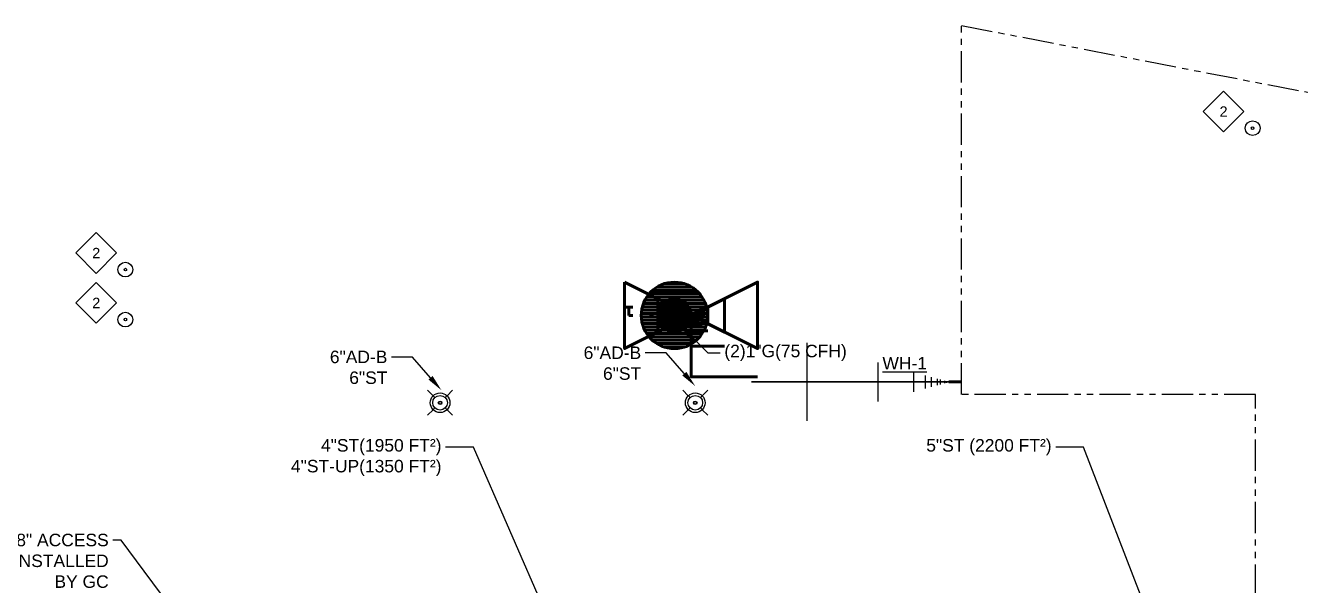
# Model space of a CAD drawing. Extents: x -3677 to 22148, y -333 to 1817.
# Drawn here: x -1699 to -780, y 620 to 1024 of the extents above; entities that cross this region are included whole.
import ezdxf
from ezdxf import colors
from ezdxf.entities.mleader import LeaderData, LeaderLine
from ezdxf.enums import TextEntityAlignment as Align
from ezdxf.math import Vec2, Vec3

# ---------------------------------------------------------------- set-up
doc = ezdxf.new("R2010")
doc.units = 0
doc.header["$LTSCALE"] = 36
doc.header["$MEASUREMENT"] = 0
doc.linetypes.add('PHANTOM2', pattern=[1.25, 0.625, -0.125, 0.125, -0.125, 0.125, -0.125])
for name, color, linetype in [('G-ANNO-TEXT', 70, 'Continuous'), ('G-ANNO-TEXT @ 96', 70, 'Continuous'), ('P-FIXT-N-N', 3, 'Continuous'), ('P-FIXT-N-N @ 1 (1)', 3, 'Continuous'), ('P-FIXT-N-N @ 1 (2)', 3, 'Continuous'), ('P-FIXT-N-N @ 12', 3, 'Continuous'), ('P-FIXT-N-N @ 128', 3, 'Continuous'), ('P-FIXT-N-N @ 16', 3, 'Continuous'), ('P-FIXT-N-N @ 192', 3, 'Continuous'), ('P-FIXT-N-N @ 2', 3, 'Continuous'), ('P-FIXT-N-N @ 24', 3, 'Continuous'), ('P-FIXT-N-N @ 384', 3, 'Continuous'), ('P-FIXT-N-N @ 4', 3, 'Continuous'), ('P-FIXT-N-N @ 48', 3, 'Continuous'), ('P-FIXT-N-N @ 64', 3, 'Continuous'), ('P-FIXT-N-N @ 768', 3, 'Continuous'), ('P-FIXT-N-N @ 8', 3, 'Continuous'), ('P-FIXT-N-N @ 96', 3, 'Continuous'), ('P-HWC-N', 2, 'Continuous'), ('P-HWC-N @ 128', 2, 'Continuous'), ('P-HWC-N @ 96', 2, 'Continuous'), ('P-STRM-N @ 96', 2, 'Continuous')]:
    doc.layers.add(name, color=color, linetype=linetype)
for name, color, linetype, lineweight in [('P-CW-N', 4, 'Continuous', 60), ('P-GAS-N', 3, 'Continuous', 60), ('P-GAS-N @ 1 (1)', 3, 'Continuous', 60), ('P-GAS-N @ 1 (2)', 3, 'Continuous', 60), ('P-GAS-N @ 12', 3, 'Continuous', 60), ('P-GAS-N @ 128', 3, 'Continuous', 60), ('P-GAS-N @ 16', 3, 'Continuous', 60), ('P-GAS-N @ 192', 3, 'Continuous', 60), ('P-GAS-N @ 2', 3, 'Continuous', 60), ('P-GAS-N @ 24', 3, 'Continuous', 60), ('P-GAS-N @ 384', 3, 'Continuous', 60), ('P-GAS-N @ 4', 3, 'Continuous', 60), ('P-GAS-N @ 48', 3, 'Continuous', 60), ('P-GAS-N @ 64', 3, 'Continuous', 60), ('P-GAS-N @ 768', 3, 'Continuous', 60), ('P-GAS-N @ 8', 3, 'Continuous', 60), ('P-GAS-N @ 96', 3, 'Continuous', 60)]:
    doc.layers.add(name, color=color, linetype=linetype, lineweight=lineweight)
doc.styles.add('Arial', font='arial.ttf')

# ---------------------------------------------------------------- blocks, each defined once
blk = doc.blocks.new('*U35')
at = {"linetype": 'Continuous'}
for p, q in [((-0.0703, 0.0703), (-0.0391, 0.0391)), ((0.0703, 0.0703), (0.0391, 0.0391)), ((-0.0391, -0.0391), (-0.0703, -0.0703)), ((0.0391, -0.0391), (0.0703, -0.0703))]:
    blk.add_line(p, q, dxfattribs=at)
blk.add_circle((0, 0), 0.0553, dxfattribs=at)
at = {"color": 7, "linetype": 'Continuous'}
blk.add_circle((0, 0), 0.01, dxfattribs=at)
blk = doc.blocks.new('*U55')
at = {"layer": 'P-HWC-N @ 128', "xscale": 128, "yscale": 128, "zscale": 128}
blk.add_blockref('*U35', (-1216, 751.73), dxfattribs=at)
at = {"layer": 'P-HWC-N @ 96', "xscale": 96, "yscale": 96, "zscale": 96}
blk.add_blockref('*U35', (-1216, 751.73), dxfattribs=at)
blk = doc.blocks.new('*U56')
at = {"layer": 'P-HWC-N @ 128', "xscale": 128, "yscale": 128, "zscale": 128}
blk.add_blockref('*U35', (-1400, 751.73), dxfattribs=at)
at = {"layer": 'P-HWC-N @ 96', "xscale": 96, "yscale": 96, "zscale": 96}
blk.add_blockref('*U35', (-1400, 751.73), dxfattribs=at)
blk = doc.blocks.new('*U3')
h = blk.add_hatch()
h.set_pattern_fill('ANSI31', color=256, scale=0.025, angle=135)
edge = h.paths.add_edge_path()
edge.add_arc((0, 0), 0.0313, 0, 360)
blk.add_circle((0, 0), 0.0312)
blk = doc.blocks.new('*U71')
at = {"layer": 'P-GAS-N @ 1 (1)', "rotation": 180}
blk.add_blockref('*U3', (-1231, 814.73), dxfattribs=at)
at = {"layer": 'P-GAS-N @ 1 (2)', "rotation": 180}
blk.add_blockref('*U3', (-1231, 814.73), dxfattribs=at)
at = {"layer": 'P-GAS-N @ 12', "xscale": 12, "yscale": 12, "zscale": 12, "rotation": 180}
blk.add_blockref('*U3', (-1231, 814.73), dxfattribs=at)
at = {"layer": 'P-GAS-N @ 128', "xscale": 128, "yscale": 128, "zscale": 128, "rotation": 180}
blk.add_blockref('*U3', (-1231, 814.73), dxfattribs=at)
at = {"layer": 'P-GAS-N @ 16', "xscale": 16, "yscale": 16, "zscale": 16, "rotation": 180}
blk.add_blockref('*U3', (-1231, 814.73), dxfattribs=at)
at = {"layer": 'P-GAS-N @ 192', "xscale": 192, "yscale": 192, "zscale": 192, "rotation": 180}
blk.add_blockref('*U3', (-1231, 814.73), dxfattribs=at)
at = {"layer": 'P-GAS-N @ 2', "xscale": 2, "yscale": 2, "zscale": 2, "rotation": 180}
blk.add_blockref('*U3', (-1231, 814.73), dxfattribs=at)
at = {"layer": 'P-GAS-N @ 24', "xscale": 24, "yscale": 24, "zscale": 24, "rotation": 180}
blk.add_blockref('*U3', (-1231, 814.73), dxfattribs=at)
at = {"layer": 'P-GAS-N @ 384', "xscale": 384, "yscale": 384, "zscale": 384, "rotation": 180}
blk.add_blockref('*U3', (-1231, 814.73), dxfattribs=at)
at = {"layer": 'P-GAS-N @ 4', "xscale": 4, "yscale": 4, "zscale": 4, "rotation": 180}
blk.add_blockref('*U3', (-1231, 814.73), dxfattribs=at)
at = {"layer": 'P-GAS-N @ 48', "xscale": 48, "yscale": 48, "zscale": 48, "rotation": 180}
blk.add_blockref('*U3', (-1231, 814.73), dxfattribs=at)
at = {"layer": 'P-GAS-N @ 64', "xscale": 64, "yscale": 64, "zscale": 64, "rotation": 180}
blk.add_blockref('*U3', (-1231, 814.73), dxfattribs=at)
at = {"layer": 'P-GAS-N @ 768', "xscale": 768, "yscale": 768, "zscale": 768, "rotation": 180}
blk.add_blockref('*U3', (-1231, 814.73), dxfattribs=at)
at = {"layer": 'P-GAS-N @ 8', "xscale": 8, "yscale": 8, "zscale": 8, "rotation": 180}
blk.add_blockref('*U3', (-1231, 814.73), dxfattribs=at)
at = {"layer": 'P-GAS-N @ 96', "xscale": 96, "yscale": 96, "zscale": 96, "rotation": 180}
blk.add_blockref('*U3', (-1231, 814.73), dxfattribs=at)
blk = doc.blocks.new('*U50')
at = {"linetype": 'Continuous'}
for points in [[(-0.0625, 0.0313), (-0.0625, -0.0312), (0.0625, 0.0313), (0.0625, -0.0312), (-0.0625, 0.0313)], [(0, 0), (0, -0.0576), (0.0625, -0.0576)]]:
    blk.add_lwpolyline(points, dxfattribs=at)
blk = doc.blocks.new('*U72')
at = {"layer": 'P-GAS-N @ 1 (1)'}
blk.add_blockref('*U50', (-1219, 814.73), dxfattribs=at)
at = {"layer": 'P-GAS-N @ 1 (2)'}
blk.add_blockref('*U50', (-1219, 814.73), dxfattribs=at)
at = {"layer": 'P-GAS-N @ 12', "xscale": 12, "yscale": 12, "zscale": 12}
blk.add_blockref('*U50', (-1219, 814.73), dxfattribs=at)
at = {"layer": 'P-GAS-N @ 128', "xscale": 128, "yscale": 128, "zscale": 128}
blk.add_blockref('*U50', (-1219, 814.73), dxfattribs=at)
at = {"layer": 'P-GAS-N @ 16', "xscale": 16, "yscale": 16, "zscale": 16}
blk.add_blockref('*U50', (-1219, 814.73), dxfattribs=at)
at = {"layer": 'P-GAS-N @ 192', "xscale": 192, "yscale": 192, "zscale": 192}
blk.add_blockref('*U50', (-1219, 814.73), dxfattribs=at)
at = {"layer": 'P-GAS-N @ 2', "xscale": 2, "yscale": 2, "zscale": 2}
blk.add_blockref('*U50', (-1219, 814.73), dxfattribs=at)
at = {"layer": 'P-GAS-N @ 24', "xscale": 24, "yscale": 24, "zscale": 24}
blk.add_blockref('*U50', (-1219, 814.73), dxfattribs=at)
at = {"layer": 'P-GAS-N @ 384', "xscale": 384, "yscale": 384, "zscale": 384}
blk.add_blockref('*U50', (-1219, 814.73), dxfattribs=at)
at = {"layer": 'P-GAS-N @ 4', "xscale": 4, "yscale": 4, "zscale": 4}
blk.add_blockref('*U50', (-1219, 814.73), dxfattribs=at)
at = {"layer": 'P-GAS-N @ 48', "xscale": 48, "yscale": 48, "zscale": 48}
blk.add_blockref('*U50', (-1219, 814.73), dxfattribs=at)
at = {"layer": 'P-GAS-N @ 64', "xscale": 64, "yscale": 64, "zscale": 64}
blk.add_blockref('*U50', (-1219, 814.73), dxfattribs=at)
at = {"layer": 'P-GAS-N @ 768', "xscale": 768, "yscale": 768, "zscale": 768}
blk.add_blockref('*U50', (-1219, 814.73), dxfattribs=at)
at = {"layer": 'P-GAS-N @ 8', "xscale": 8, "yscale": 8, "zscale": 8}
blk.add_blockref('*U50', (-1219, 814.73), dxfattribs=at)
at = {"layer": 'P-GAS-N @ 96', "xscale": 96, "yscale": 96, "zscale": 96}
blk.add_blockref('*U50', (-1219, 814.73), dxfattribs=at)
blk = doc.blocks.new('*U41')
at = {"color": 0}
for p, q in [((0.1336, 0), (0.1336, 0.0366)), ((0, 0), (0.1855, 0))]:
    blk.add_line(p, q, dxfattribs=at)
for p, q in [((0.1336, -0.0366), (0.1336, 0.0366)), ((0.1855, 0), (0, 0))]:
    blk.add_line(p, q)
blk = doc.blocks.new('*U103')
at = {"layer": 'P-FIXT-N-N @ 1 (1)', "rotation": 180}
blk.add_blockref('*U41', (-1033, 766.73), dxfattribs=at)
at = {"layer": 'P-FIXT-N-N @ 1 (2)', "rotation": 180}
blk.add_blockref('*U41', (-1033, 766.73), dxfattribs=at)
at = {"layer": 'P-FIXT-N-N @ 12', "xscale": 12, "yscale": 12, "zscale": 12, "rotation": 180}
blk.add_blockref('*U41', (-1033, 766.73), dxfattribs=at)
at = {"layer": 'P-FIXT-N-N @ 128', "xscale": 128, "yscale": 128, "zscale": 128, "rotation": 180}
blk.add_blockref('*U41', (-1033, 766.73), dxfattribs=at)
at = {"layer": 'P-FIXT-N-N @ 16', "xscale": 16, "yscale": 16, "zscale": 16, "rotation": 180}
blk.add_blockref('*U41', (-1033, 766.73), dxfattribs=at)
at = {"layer": 'P-FIXT-N-N @ 192', "xscale": 192, "yscale": 192, "zscale": 192, "rotation": 180}
blk.add_blockref('*U41', (-1033, 766.73), dxfattribs=at)
at = {"layer": 'P-FIXT-N-N @ 2', "xscale": 2, "yscale": 2, "zscale": 2, "rotation": 180}
blk.add_blockref('*U41', (-1033, 766.73), dxfattribs=at)
at = {"layer": 'P-FIXT-N-N @ 24', "xscale": 24, "yscale": 24, "zscale": 24, "rotation": 180}
blk.add_blockref('*U41', (-1033, 766.73), dxfattribs=at)
at = {"layer": 'P-FIXT-N-N @ 384', "xscale": 384, "yscale": 384, "zscale": 384, "rotation": 180}
blk.add_blockref('*U41', (-1033, 766.73), dxfattribs=at)
at = {"layer": 'P-FIXT-N-N @ 4', "xscale": 4, "yscale": 4, "zscale": 4, "rotation": 180}
blk.add_blockref('*U41', (-1033, 766.73), dxfattribs=at)
at = {"layer": 'P-FIXT-N-N @ 48', "xscale": 48, "yscale": 48, "zscale": 48, "rotation": 180}
blk.add_blockref('*U41', (-1033, 766.73), dxfattribs=at)
at = {"layer": 'P-FIXT-N-N @ 64', "xscale": 64, "yscale": 64, "zscale": 64, "rotation": 180}
blk.add_blockref('*U41', (-1033, 766.73), dxfattribs=at)
at = {"layer": 'P-FIXT-N-N @ 768', "xscale": 768, "yscale": 768, "zscale": 768, "rotation": 180}
blk.add_blockref('*U41', (-1033, 766.73), dxfattribs=at)
at = {"layer": 'P-FIXT-N-N @ 8', "xscale": 8, "yscale": 8, "zscale": 8, "rotation": 180}
blk.add_blockref('*U41', (-1033, 766.73), dxfattribs=at)
at = {"layer": 'P-FIXT-N-N @ 96', "xscale": 96, "yscale": 96, "zscale": 96, "rotation": 180}
blk.add_blockref('*U41', (-1033, 766.73), dxfattribs=at)
blk = doc.blocks.new('DRAIN')
at = {"linetype": 'Continuous'}
blk.add_circle((0, 0), 0.0553, dxfattribs=at)
at = {"color": 7, "linetype": 'Continuous'}
blk.add_circle((0, 0), 0.01, dxfattribs=at)
blk = doc.blocks.new('DIAMOND TAG')
blk.add_lwpolyline([(0, -0.1533), (0.1533, 0), (0, 0.1533), (-0.1533, 0)], close=True)
at = {"style": 'Arial'}
blk.add_attdef('XXX', text='', height=0.0781, dxfattribs=at).set_placement((0, 0), align=Align.MIDDLE)

msp = doc.modelspace()

# ---------------------------------------------------------------- linework, layer by layer
at = {"layer": 'G-ANNO-TEXT', "linetype": 'PHANTOM2'}
msp.add_lwpolyline([(-1024, 1023.73), (-588, 939.73), (-588, 611.73), (-576, 611.73), (-576, 415.73), (-468, 415.73), (-468, 327.73), (-720, 327.73), (-720, 387.73), (-812, 387.73), (-812, 757.73), (-1024, 757.73)], close=True, dxfattribs=at)
at = {"layer": 'P-CW-N'}
msp.add_line((-1033, 766.73), (-1024, 766.73), dxfattribs=at)
at = {"layer": 'P-GAS-N'}
for p, q in [((-1267, 820.73), (-1261, 820.73)), ((-1264, 814.73), (-1264, 820.73)), ((-1207, 820.73), (-1213, 820.73)), ((-1210, 814.73), (-1210, 820.73)), ((-1261, 814.73), (-1264, 814.73)), ((-1246, 814.73), (-1249, 814.73)), ((-1228, 814.73), (-1225, 814.73)), ((-1213, 814.73), (-1210, 814.73))]:
    msp.add_line(p, q, dxfattribs=at)

# ---------------------------------------------------------------- block references
at = {"layer": 'G-ANNO-TEXT @ 96'}
ref = msp.add_blockref('DIAMOND TAG', (-835, 961.73), dxfattribs=dict(at, xscale=96, yscale=96, zscale=96, rotation=180))
ref.add_attrib('XXX', '2', dxfattribs={"layer": '0', "height": 7.5, "style": 'Arial'}).set_placement((-835, 961.73), align=Align.MIDDLE)
ref = msp.add_blockref('DIAMOND TAG', (-1648, 859.73), dxfattribs=dict(at, xscale=96, yscale=96, zscale=96, rotation=180))
ref.add_attrib('XXX', '2', dxfattribs={"layer": '0', "height": 7.5, "style": 'Arial'}).set_placement((-1648, 859.73), align=Align.MIDDLE)
ref = msp.add_blockref('DIAMOND TAG', (-1648, 823.73), dxfattribs=dict(at, xscale=96, yscale=96, zscale=96, rotation=180))
ref.add_attrib('XXX', '2', dxfattribs={"layer": '0', "height": 7.5, "style": 'Arial'}).set_placement((-1648, 823.73), align=Align.MIDDLE)
at = {"layer": 'P-FIXT-N-N'}
msp.add_blockref('*U103', (0, 0), dxfattribs=at)
at = {"layer": 'P-GAS-N'}
for name in ['*U72', '*U71']:
    msp.add_blockref(name, (0, 0), dxfattribs=at)
at = {"layer": 'P-HWC-N'}
for name in ['*U56', '*U55']:
    msp.add_blockref(name, (0, 0), dxfattribs=at)
at = {"layer": 'P-STRM-N @ 96', "xscale": 96, "yscale": 96, "zscale": 96}
for p in [(-814, 949.73), (-1627, 847.73), (-1627, 811.73)]:
    msp.add_blockref('DRAIN', p, dxfattribs=at)

# ---------------------------------------------------------------- texts
at = {"layer": 'G-ANNO-TEXT', "insert": (-1081, 784.73), "char_height": 9, "attachment_point": 1, "style": 'Arial'}
msp.add_mtext_dynamic_manual_height_columns('{\\LWH-1}', width=54, gutter_width=45, heights=[0], dxfattribs=at)

# ---------------------------------------------------------------- leaders
at = {"layer": 'G-ANNO-TEXT'}
ml = msp.add_multileader_mtext('Standard', dxfattribs=at)
ml.set_content('(2)1"G(75 CFH)', color=256, style='Arial')
ml.set_leader_properties(color=256, linetype='ByLayer', lineweight=-1)
ml.build(insert=Vec2(0, 0))
ml.multileader.update_dxf_attribs({"has_dogleg": 0, "dogleg_length": 0.125, "arrow_head_size": 12, "scale": 96})
ctx = ml.context
ctx.base_point, ctx.scale, ctx.char_height, ctx.arrow_head_size, ctx.landing_gap_size, ctx.plane_origin = Vec3(-1198, 787.73), 96, 9, 12, 3, Vec3(-1237, 775.73)
notes = []
notes.append((ctx, [(0, (1, 1, 0), (-1210, 787.73), (1, 0), 12, [(0, [(-1228, 808.73), (-1207, 787.73)], 0, [])])]))
ctx.mtext.insert, ctx.mtext.flow_direction = Vec3(-1195, 793.56), 5
ml = msp.add_multileader_mtext('Standard', dxfattribs=at)
ml.set_content('6"AD-B\\P6"ST', color=256, style='Arial')
ml.set_leader_properties(color=256, linetype='ByLayer', lineweight=-1)
ml.build(insert=Vec2(0, 0))
ml.multileader.update_dxf_attribs({"has_dogleg": 0, "dogleg_length": 0.125, "arrow_head_size": 12, "scale": 96})
ctx = ml.context
ctx.base_point, ctx.scale, ctx.char_height, ctx.arrow_head_size, ctx.landing_gap_size, ctx.plane_origin = Vec3(-1298.35, 787.73), 96, 9, 12, 3, Vec3(-1216, 763.73)
ctx.text_align_type = 2
notes.append((ctx, [(0, (1, 1, 0), (-1240, 787.73), (-1, 0), 12, [(0, [(-1216, 763.73), (-1237, 787.73)], 0, [])])]))
ctx.mtext.insert, ctx.mtext.alignment, ctx.mtext.flow_direction = Vec3(-1255, 792.31), 3, 5
ml = msp.add_multileader_mtext('Standard', dxfattribs=at)
ml.set_content('6"AD-B\\P6"ST', color=256, style='Arial')
ml.set_leader_properties(color=256, linetype='ByLayer', lineweight=-1)
ml.build(insert=Vec2(0, 0))
ml.multileader.update_dxf_attribs({"has_dogleg": 0, "dogleg_length": 0.125, "arrow_head_size": 12, "scale": 96})
ctx = ml.context
ctx.base_point, ctx.scale, ctx.char_height, ctx.arrow_head_size, ctx.landing_gap_size, ctx.plane_origin = Vec3(-1481.35, 784.73), 96, 9, 12, 3, Vec3(-1399, 760.73)
ctx.text_align_type = 2
notes.append((ctx, [(0, (1, 1, 0), (-1423, 784.73), (-1, 0), 12, [(0, [(-1399, 760.73), (-1420, 784.73)], 0, [])])]))
ctx.mtext.insert, ctx.mtext.alignment, ctx.mtext.flow_direction = Vec3(-1438, 789.31), 3, 5
ml = msp.add_multileader_mtext('Standard', dxfattribs=at)
ml.set_content('4"ST(1950 FT²)\\P4"ST-UP(1350 FT²)', color=256, style='Arial')
ml.set_leader_properties(color=256, linetype='ByLayer', lineweight=-1)
ml.build(insert=Vec2(0, 0))
ml.multileader.update_dxf_attribs({"has_dogleg": 0, "dogleg_length": 0.125, "arrow_head_size": 12, "scale": 96})
ctx = ml.context
ctx.base_point, ctx.scale, ctx.char_height, ctx.arrow_head_size, ctx.landing_gap_size, ctx.plane_origin = Vec3(-1509.94, 719.73), 96, 9, 12, 3, Vec3(-1224, 383.73)
ctx.text_align_type = 2
notes.append((ctx, [(0, (1, 1, 0), (-1384, 719.73), (-1, 0), 12, [(0, [(-1231, 388.73), (-1376, 719.73)], 0, [])])]))
ctx.mtext.insert, ctx.mtext.alignment, ctx.mtext.flow_direction = Vec3(-1399, 725.56), 3, 5
ml = msp.add_multileader_mtext('Standard', dxfattribs=at)
ml.set_content('5"ST (2200 FT²)', color=256, style='Arial')
ml.set_leader_properties(color=256, linetype='ByLayer', lineweight=-1)
ml.build(insert=Vec2(0, 0))
ml.multileader.update_dxf_attribs({"has_dogleg": 0, "dogleg_length": 0.125, "arrow_head_size": 12, "scale": 96})
ctx = ml.context
ctx.base_point, ctx.scale, ctx.char_height, ctx.arrow_head_size, ctx.landing_gap_size, ctx.plane_origin = Vec3(-1051.42, 719.73), 96, 9, 12, 3, Vec3(-800, 383.73)
ctx.text_align_type = 2
notes.append((ctx, [(0, (1, 1, 0), (-944, 719.73), (-1, 0), 12, [(0, [(-800, 367.73), (-936, 719.73)], 0, [])])]))
ctx.mtext.insert, ctx.mtext.alignment, ctx.mtext.flow_direction = Vec3(-959, 725.56), 3, 5
ml = msp.add_multileader_mtext('Standard', dxfattribs=at)
ml.set_content('TRENCH DRAIN BY OTHERS COORDINATE WITH POOL CONTRACTOR ', color=256, style='Arial')
ml.set_leader_properties(color=256, linetype='ByLayer', lineweight=-1)
ml.build(insert=Vec2(0, 0))
ml.multileader.update_dxf_attribs({"has_dogleg": 0, "dogleg_length": 0.125, "arrow_head_size": 12, "scale": 96})
ctx = ml.context
ctx.base_point, ctx.scale, ctx.char_height, ctx.arrow_head_size, ctx.landing_gap_size, ctx.plane_origin = Vec3(-2374, 664.73), 96, 9, 12, 3, Vec3(-2422, 634.73)
notes.append((ctx, [(0, (1, 1, 0), (-2386, 664.73), (1, 0), 12, [(0, [(-2422, 634.73), (-2392, 664.73)], 0, [])])]))
ctx.mtext.insert, ctx.mtext.width, ctx.mtext.flow_direction = Vec3(-2371, 669.31), 255.402, 5
ml = msp.add_multileader_mtext('Standard', dxfattribs=at)
ml.set_content('PROVIDE 18"x18" ACCESS \\PPANEL TO BE INSTALLED \\PBY GC', color=256, style='Arial')
ml.set_leader_properties(color=256, linetype='ByLayer', lineweight=-1)
ml.build(insert=Vec2(0, 0))
ml.multileader.update_dxf_attribs({"has_dogleg": 0, "dogleg_length": 0.125, "arrow_head_size": 12, "scale": 96})
ctx = ml.context
ctx.base_point, ctx.scale, ctx.char_height, ctx.arrow_head_size, ctx.landing_gap_size, ctx.plane_origin = Vec3(-1798.84, 652.73), 96, 9, 12, 3, Vec3(-1561, 559.73)
ctx.text_align_type = 2
notes.append((ctx, [(0, (1, 1, 0), (-1624, 652.73), (-1, 0), 12, [(0, [(-1561, 559.73), (-1630, 652.73)], 0, [])])]))
ctx.mtext.insert, ctx.mtext.alignment, ctx.mtext.flow_direction = Vec3(-1639, 657.31), 3, 5
for ctx, leaders in notes:
    for number, flags, end, landing, length, lines in leaders:
        leader = LeaderData()
        leader.index, (leader.has_last_leader_line, leader.has_dogleg_vector, leader.attachment_direction) = number, flags
        leader.last_leader_point, leader.dogleg_vector, leader.dogleg_length = Vec3(end), Vec3(landing), length
        for number, points, colour, breaks in lines:
            line = LeaderLine()
            line.index, line.vertices, line.color, line.breaks = number, Vec3.list(points), colors.encode_raw_color(colour), breaks
            leader.lines.append(line)
        ctx.leaders.append(leader)

doc.saveas('drawing.dxf')
